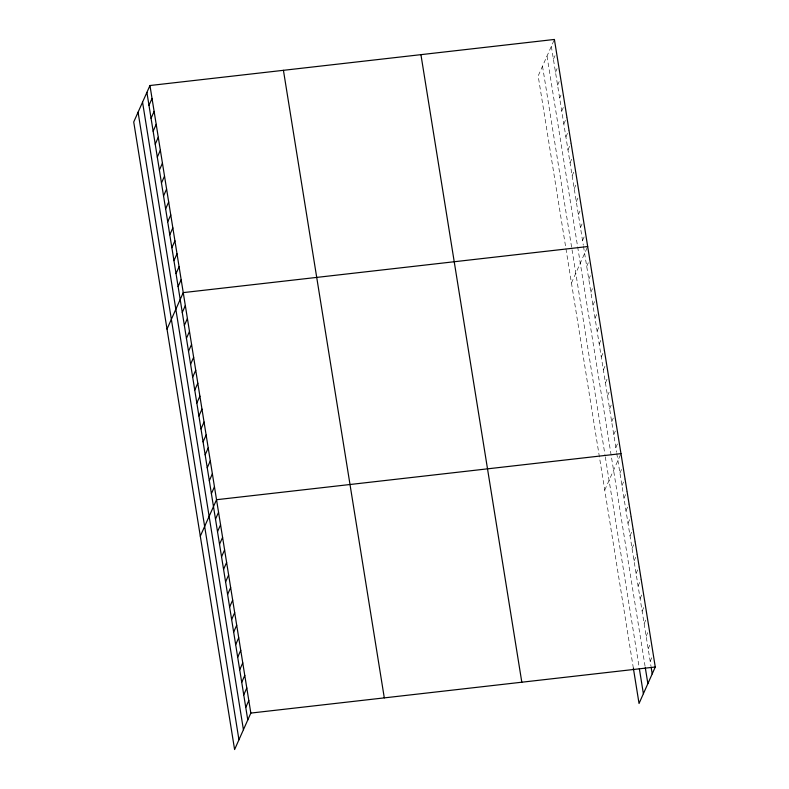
<?xml version="1.0" encoding="UTF-8"?>
<svg xmlns="http://www.w3.org/2000/svg" width="789" height="789" viewBox="0 0 789 789"><rect width="100%" height="100%" fill="white"/><g stroke="black" fill="none" stroke-linecap="round" stroke-linejoin="round"><path stroke-width="0.59" stroke-dasharray="3.94 2.96" d="M553.967 40.436L538.167 75.922L633.35 668.105M553.414 59.274L556.048 53.376M555.495 72.223L558.119 66.315M557.576 85.163L560.2 79.265M559.657 98.102L560.969 95.153M561.738 111.052L564.362 105.154M563.819 123.991L566.887 117.107M565.9 136.931L568.968 130.057M567.981 149.88L571.049 142.996M570.062 162.82L572.686 156.922M572.143 175.769L574.767 169.872M574.224 188.709L576.848 182.811M576.305 201.649L578.929 195.751M578.386 214.598L581.01 208.7M580.467 227.538L583.091 221.64M582.548 240.487L585.606 233.603M571.453 283.014L587.687 246.543M586.71 266.366L589.768 259.492M588.781 279.316L591.849 272.432M590.862 292.255L593.496 286.358M592.943 305.205L595.577 299.297M595.024 318.145L597.658 312.247M597.105 331.084L599.739 325.186M599.186 344.034L601.82 338.136M601.267 356.973L604.335 350.089M603.348 369.923L606.416 363.039M605.429 382.862L608.497 375.978M607.51 395.802L610.578 388.928M609.591 408.751L612.215 402.854M611.672 421.691L614.296 415.793M613.753 434.631L616.377 428.733M615.834 447.58L618.458 441.682M604.739 490.107L620.539 454.622M619.927 473.075L622.56 467.177M621.949 485.62L625.016 478.745M623.971 498.175L627.028 491.291M625.983 510.73L629.05 503.846M628.005 523.275L631.062 516.4M630.016 535.83L633.084 528.946M632.038 548.385L635.096 541.501M634.05 560.93L637.117 554.046M636.072 573.485L639.139 566.601M638.084 586.03L641.151 579.156M640.106 598.585L642.729 592.687M642.128 611.14L644.751 605.242M644.14 623.685L646.763 617.787M646.161 636.24L648.785 630.342M648.173 648.795L650.807 642.897M650.195 661.34L652.819 655.442M551.333 46.334L583.298 245.192M583.495 246.365L616.594 452.284M616.781 453.458L650.925 665.906M546.994 56.098L645.116 666.537M542.507 66.158L571.64 247.361M572.015 249.718L604.926 454.464M605.301 456.811L639.169 667.474"/><path stroke-width="1.18" d="M149.959 85.518L133.726 121.989L234.599 749.55L250.833 713.078L149.959 85.518L554.401 39.45L655.274 667.011L639.041 703.482L633.35 668.105M148.983 105.341L152.04 98.457M151.064 118.291L154.121 111.407M153.145 131.23L156.202 124.346M155.226 144.17L158.283 137.296M157.297 157.119L160.364 150.235M159.378 170.059L162.445 163.175M161.459 183.009L164.526 176.125M163.54 195.948L166.607 189.064M165.621 208.888L168.688 202.014M167.702 221.837L170.769 214.953M169.783 234.777L172.85 227.893M171.864 247.716L174.931 240.842M173.945 260.666L177.012 253.782M176.026 273.605L179.093 266.731M178.107 286.555L181.174 279.671M167.012 329.082L183.255 292.611L587.687 246.543M182.269 312.434L185.336 305.56M184.35 325.384L187.417 318.5M186.431 338.323L189.488 331.449M188.512 351.273L191.569 344.389M190.593 364.212L193.65 357.328M192.674 377.152L195.731 370.278M194.755 390.101L197.812 383.217M196.836 403.041L199.893 396.157M198.917 415.99L201.974 409.106M200.998 428.93L204.055 422.046M203.069 441.87L206.136 434.995M205.15 454.819L208.217 447.935M207.231 467.759L210.298 460.875M209.312 480.708L212.379 473.824M211.393 493.648L214.46 486.764M200.298 536.175L216.541 499.713L620.973 453.645M215.496 519.142L218.553 512.258M217.508 531.697L220.575 524.813M219.529 544.242L222.597 537.358M221.541 556.797L224.609 549.913M223.563 569.342L226.63 562.468M225.585 581.897L228.642 575.013M227.597 594.452L230.664 587.568M229.619 606.997L232.676 600.123M231.631 619.552L234.698 612.668M233.652 632.107L236.71 625.223M235.664 644.652L238.732 637.768M237.686 657.207L240.753 650.323M239.708 669.753L242.765 662.878M241.72 682.307L244.787 675.423M243.742 694.862L246.799 687.978M245.754 707.408L248.821 700.533M250.833 713.078L655.274 667.011M651.112 667.05L652.207 673.895M645.294 667.681L647.868 683.659M639.346 668.618L643.38 693.718M420.931 54.648L521.815 682.219M283.429 70.32L384.302 697.88M146.902 92.402L247.776 719.962M142.553 102.166L243.426 729.726M138.075 112.225L238.949 739.786"/></g></svg>
